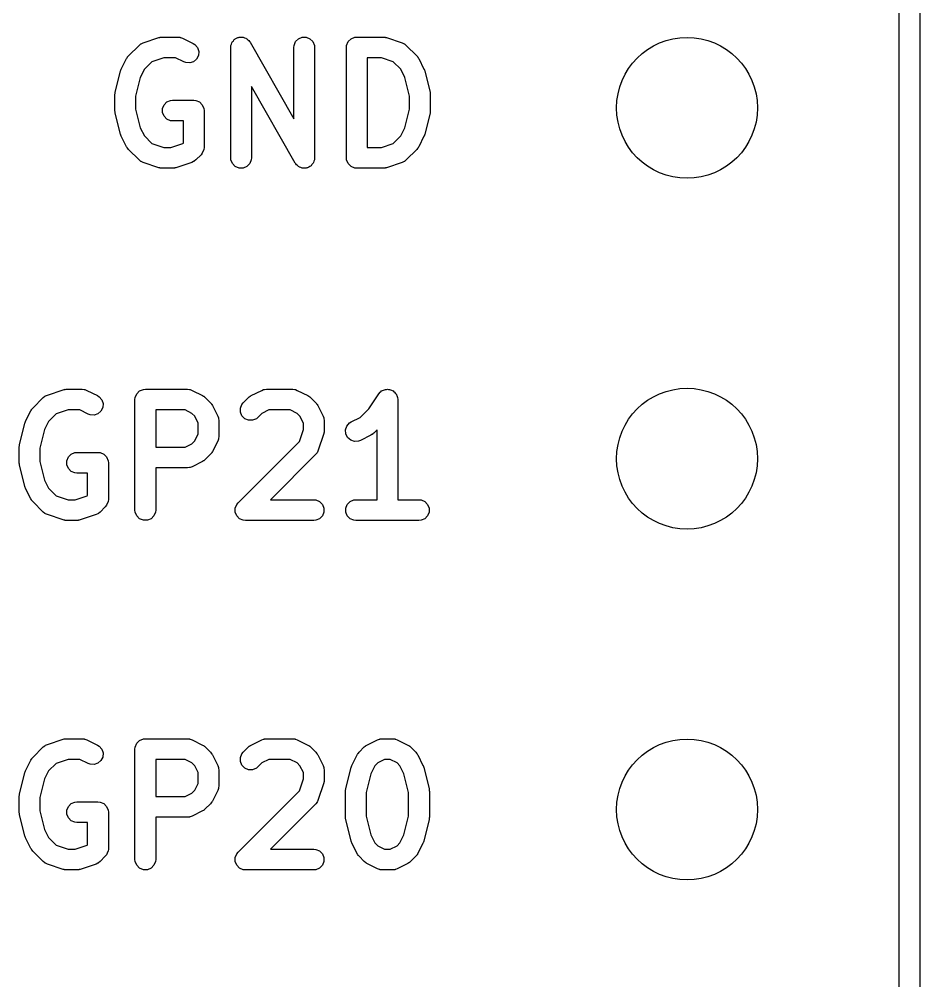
# Model space of a CAD drawing. Extents: x 100 to 226, y -132 to -42.
# Drawn here: x 213.45 to 219.97, y -88.49 to -81.53 of the extents above; entities that cross this region are included whole.
import ezdxf

# ---------------------------------------------------------------- set-up
doc = ezdxf.new("R2010")
doc.units = 0
doc.layers.add('BLACK', color=7, linetype='CONTINUOUS')

msp = doc.modelspace()

# ---------------------------------------------------------------- linework, layer by layer
at = {"layer": 'BLACK', "linetype": 'CONTINUOUS'}
for p, q in [((219.96625, -50.32375), (219.96625, -101.32375)), ((219.81625, -101.24875), (219.81625, -50.39875)), ((214.457533, -81.664894), (214.464786, -81.663244)), ((214.464786, -81.663244), (214.466618, -81.662486)), ((214.466618, -81.662486), (214.469272, -81.662224)), ((214.469272, -81.662224), (214.47187, -81.661634)), ((214.47187, -81.661634), (214.473844, -81.661774)), ((214.473844, -81.661774), (214.48125, -81.661045)), ((214.48125, -81.661045), (214.595536, -81.661045)), ((214.595536, -81.661045), (214.610168, -81.662486)), ((214.610168, -81.662486), (214.612657, -81.663517)), ((215.033631, -81.664315), (215.038047, -81.662486)), ((215.038047, -81.662486), (215.048021, -81.662486)), ((215.048021, -81.662486), (215.057918, -81.661228)), ((215.057918, -81.661228), (215.06253, -81.662486)), ((215.06253, -81.662486), (215.067311, -81.662486)), ((215.067311, -81.662486), (215.076526, -81.666303)), ((215.468154, -81.673685), (215.49519, -81.662486)), ((215.49519, -81.662486), (215.524454, -81.662486)), ((215.524454, -81.662486), (215.55149, -81.673685)), ((215.849106, -81.673685), (215.876142, -81.662486)), ((215.876142, -81.662486), (215.890774, -81.661045)), ((215.890774, -81.661045), (216.08125, -81.661045)), ((216.08125, -81.661045), (216.088655, -81.661774)), ((216.088655, -81.661774), (216.09063, -81.661634)), ((216.09063, -81.661634), (216.093227, -81.662224)), ((216.093227, -81.662224), (216.095882, -81.662486)), ((216.095882, -81.662486), (216.097713, -81.663244)), ((216.097713, -81.663244), (216.104967, -81.664894)), ((214.237741, -81.797297), (214.313931, -81.721107)), ((214.313931, -81.721107), (214.325296, -81.711779)), ((214.325296, -81.711779), (214.327788, -81.710746)), ((214.327788, -81.710746), (214.329822, -81.708983)), ((214.329822, -81.708983), (214.343247, -81.702989)), ((214.343247, -81.702989), (214.457533, -81.664894)), ((214.612657, -81.663517), (214.615345, -81.663708)), ((214.615345, -81.663708), (214.629077, -81.668963)), ((214.629077, -81.668963), (214.705267, -81.707058)), ((214.705267, -81.707058), (214.71771, -81.71489)), ((214.71771, -81.71489), (214.736883, -81.736998)), ((214.977679, -81.736045), (214.978049, -81.732281)), ((214.977862, -81.730806), (214.978383, -81.728895)), ((214.978049, -81.732281), (214.977862, -81.730806)), ((214.978383, -81.728895), (214.97912, -81.721413)), ((214.97912, -81.721413), (214.982937, -81.712197)), ((214.982937, -81.712197), (214.985562, -81.702574)), ((214.985562, -81.702574), (214.988489, -81.698793)), ((214.988489, -81.698793), (214.990319, -81.694377)), ((214.990319, -81.694377), (214.997369, -81.687326)), ((214.997369, -81.687326), (215.003479, -81.679437)), ((215.003479, -81.679437), (215.007632, -81.677063)), ((215.007632, -81.677063), (215.011011, -81.673685)), ((215.011011, -81.673685), (215.020223, -81.669868)), ((215.020223, -81.669868), (215.028888, -81.664918)), ((215.028888, -81.664918), (215.033631, -81.664315)), ((215.076526, -81.666303), (215.08615, -81.668928)), ((215.08615, -81.668928), (215.08993, -81.671855)), ((215.08993, -81.671855), (215.094347, -81.673685)), ((215.094347, -81.673685), (215.101397, -81.680735)), ((215.101397, -81.680735), (215.109287, -81.686845)), ((215.109287, -81.686845), (215.113639, -81.692977)), ((215.113639, -81.692977), (215.115039, -81.694377)), ((215.115039, -81.694377), (215.115608, -81.695751)), ((215.115608, -81.695751), (215.117797, -81.698835)), ((215.117797, -81.698835), (215.434822, -82.253628)), ((215.434822, -81.736045), (215.436263, -81.721413)), ((215.436263, -81.721413), (215.447462, -81.694377)), ((215.447462, -81.694377), (215.468154, -81.673685)), ((215.55149, -81.673685), (215.572182, -81.694377)), ((215.572182, -81.694377), (215.583381, -81.721413)), ((215.583381, -81.721413), (215.584822, -81.736045)), ((215.815774, -81.736045), (215.817215, -81.721413)), ((215.817215, -81.721413), (215.828414, -81.694377)), ((215.828414, -81.694377), (215.849106, -81.673685)), ((216.104967, -81.664894), (216.219253, -81.702989)), ((216.219253, -81.702989), (216.232678, -81.708983)), ((216.232678, -81.708983), (216.234713, -81.710748)), ((216.234713, -81.710748), (216.237204, -81.71178)), ((216.237204, -81.71178), (216.248569, -81.721107)), ((216.248569, -81.721107), (216.324759, -81.797297)), ((214.233022, -81.803046), (214.237741, -81.797297)), ((214.744063, -81.793949), (214.730976, -81.820124)), ((214.736883, -81.736998), (214.746137, -81.764759)), ((214.746137, -81.764759), (214.744063, -81.793949)), ((214.977679, -82.536045), (214.977679, -81.736045)), ((215.434822, -82.253628), (215.434822, -81.736045)), ((215.584822, -81.736045), (215.584822, -82.536045)), ((215.815774, -82.536045), (215.815774, -81.736045)), ((216.324759, -81.797297), (216.329479, -81.803047)), ((214.185597, -81.89298), (214.223692, -81.816789)), ((214.223692, -81.816789), (214.227656, -81.810489)), ((214.227656, -81.810489), (214.228414, -81.808662)), ((214.228414, -81.808662), (214.230102, -81.806605)), ((214.230102, -81.806605), (214.231524, -81.804346)), ((214.231524, -81.804346), (214.233022, -81.803046)), ((214.407477, -81.839692), (214.352413, -81.894756)), ((214.49342, -81.811045), (214.407477, -81.839692)), ((214.577831, -81.811045), (214.49342, -81.811045)), ((214.638185, -81.841222), (214.577831, -81.811045)), ((214.651917, -81.846477), (214.638185, -81.841222)), ((214.681107, -81.848551), (214.651917, -81.846477)), ((214.708868, -81.839297), (214.681107, -81.848551)), ((214.730976, -81.820124), (214.708868, -81.839297)), ((216.06908, -81.811045), (215.965774, -81.811045)), ((215.965774, -81.811045), (215.965774, -82.461045)), ((216.155022, -81.839692), (216.06908, -81.811045)), ((216.210086, -81.894756), (216.155022, -81.839692)), ((216.329479, -81.803047), (216.330976, -81.804346)), ((216.330976, -81.804346), (216.332395, -81.8066)), ((216.332395, -81.8066), (216.334087, -81.808662)), ((216.334087, -81.808662), (216.334845, -81.810494)), ((216.334845, -81.810494), (216.338808, -81.816789)), ((216.338808, -81.816789), (216.376903, -81.89298)), ((214.141822, -82.060711), (214.179918, -81.90833)), ((214.179918, -81.90833), (214.180303, -81.90725)), ((214.180303, -81.90725), (214.180342, -81.906712)), ((214.180342, -81.906712), (214.182666, -81.900636)), ((214.182666, -81.900636), (214.184865, -81.894485)), ((214.184865, -81.894485), (214.185187, -81.894049)), ((214.185187, -81.894049), (214.185597, -81.89298)), ((214.352413, -81.894756), (214.323443, -81.952696)), ((216.239056, -81.952695), (216.210086, -81.894756)), ((216.376903, -81.89298), (216.377312, -81.894049)), ((216.377312, -81.894049), (216.377635, -81.894485)), ((216.377635, -81.894485), (216.379833, -81.900636)), ((216.379833, -81.900636), (216.382158, -81.906712)), ((216.382158, -81.906712), (216.382196, -81.90725)), ((216.382196, -81.90725), (216.382582, -81.90833)), ((216.382582, -81.90833), (216.420678, -82.060712)), ((214.323443, -81.952696), (214.289583, -82.088137)), ((216.272917, -82.088137), (216.239056, -81.952695)), ((214.139583, -82.078902), (214.139834, -82.076348)), ((214.139583, -82.193188), (214.139583, -82.078902)), ((214.139672, -82.075256), (214.140481, -82.069781)), ((214.139834, -82.076348), (214.139672, -82.075256)), ((214.140481, -82.069781), (214.141024, -82.06427)), ((214.141024, -82.06427), (214.141446, -82.063249)), ((214.141446, -82.063249), (214.141822, -82.060711)), ((215.444704, -82.573255), (215.127679, -82.018461)), ((215.127679, -82.018461), (215.127679, -82.536045)), ((216.420678, -82.060712), (216.421053, -82.063248)), ((216.421053, -82.063248), (216.421476, -82.06427)), ((216.421476, -82.06427), (216.422018, -82.069782)), ((216.422018, -82.069782), (216.422828, -82.075256)), ((216.422828, -82.075256), (216.422665, -82.076348)), ((216.422665, -82.076348), (216.422917, -82.078902)), ((216.422917, -82.078902), (216.422917, -82.193188)), ((214.289583, -82.088137), (214.289583, -82.183952)), ((214.495081, -82.15152), (214.515773, -82.130828)), ((214.515773, -82.130828), (214.542809, -82.119629)), ((214.542809, -82.119629), (214.557441, -82.118188)), ((214.557441, -82.118188), (214.709822, -82.118188)), ((214.709822, -82.118188), (214.724454, -82.119629)), ((214.724454, -82.119629), (214.75149, -82.130828)), ((214.75149, -82.130828), (214.772182, -82.15152)), ((216.272917, -82.183952), (216.272917, -82.088137)), ((214.139834, -82.195741), (214.139583, -82.193188)), ((214.139672, -82.196834), (214.139834, -82.195741)), ((214.140481, -82.202308), (214.139672, -82.196834)), ((214.141024, -82.20782), (214.140481, -82.202308)), ((214.141446, -82.20884), (214.141024, -82.20782)), ((214.141822, -82.211379), (214.141446, -82.20884)), ((214.179918, -82.36376), (214.141822, -82.211379)), ((214.289583, -82.183952), (214.323443, -82.319392)), ((214.483882, -82.178556), (214.495081, -82.15152)), ((214.483882, -82.20782), (214.483882, -82.178556)), ((214.495081, -82.234856), (214.483882, -82.20782)), ((214.772182, -82.15152), (214.783381, -82.178556)), ((214.783381, -82.178556), (214.784822, -82.193188)), ((214.784822, -82.193188), (214.784822, -82.459854)), ((216.239056, -82.319393), (216.272917, -82.183952)), ((216.420678, -82.211378), (216.382582, -82.36376)), ((216.421053, -82.208841), (216.420678, -82.211378)), ((216.421476, -82.20782), (216.421053, -82.208841)), ((216.422018, -82.202307), (216.421476, -82.20782)), ((216.422828, -82.196834), (216.422018, -82.202307)), ((216.422917, -82.193188), (216.422665, -82.195741)), ((216.422665, -82.195741), (216.422828, -82.196834)), ((214.515773, -82.255548), (214.495081, -82.234856)), ((214.542809, -82.266747), (214.515773, -82.255548)), ((214.557441, -82.268188), (214.542809, -82.266747)), ((214.634822, -82.268188), (214.557441, -82.268188)), ((214.634822, -82.428788), (214.634822, -82.268188)), ((214.323443, -82.319392), (214.352413, -82.377332)), ((216.210086, -82.377332), (216.239056, -82.319393)), ((214.180303, -82.364839), (214.179918, -82.36376)), ((214.180342, -82.365378), (214.180303, -82.364839)), ((214.182666, -82.371453), (214.180342, -82.365378)), ((214.184865, -82.377605), (214.182666, -82.371453)), ((214.185187, -82.37804), (214.184865, -82.377605)), ((214.185597, -82.37911), (214.185187, -82.37804)), ((214.223692, -82.4553), (214.185597, -82.37911)), ((214.352413, -82.377332), (214.407478, -82.432398)), ((214.631212, -82.432398), (214.634822, -82.428788)), ((216.155021, -82.432398), (216.210086, -82.377332)), ((216.376903, -82.37911), (216.338808, -82.4553)), ((216.377312, -82.37804), (216.376903, -82.37911)), ((216.377635, -82.377605), (216.377312, -82.37804)), ((216.379833, -82.371453), (216.377635, -82.377605)), ((216.382158, -82.365378), (216.379833, -82.371453)), ((216.382196, -82.364839), (216.382158, -82.365378)), ((216.382582, -82.36376), (216.382196, -82.364839)), ((214.227655, -82.461596), (214.223692, -82.4553)), ((214.228413, -82.463426), (214.227655, -82.461596)), ((214.230102, -82.465484), (214.228413, -82.463426)), ((214.231524, -82.467743), (214.230102, -82.465484)), ((214.233022, -82.469042), (214.231524, -82.467743)), ((214.237741, -82.474792), (214.233022, -82.469042)), ((214.313931, -82.550983), (214.237741, -82.474792)), ((214.407478, -82.432398), (214.49342, -82.461045)), ((214.49342, -82.461045), (214.545271, -82.461045)), ((214.545271, -82.461045), (214.631212, -82.432398)), ((214.783254, -82.474792), (214.772183, -82.501522)), ((214.783381, -82.474486), (214.783254, -82.474792)), ((214.784822, -82.459854), (214.783381, -82.474486)), ((215.965774, -82.461045), (216.06908, -82.461045)), ((216.06908, -82.461045), (216.155021, -82.432398)), ((216.32476, -82.474791), (216.248569, -82.550983)), ((216.329477, -82.469042), (216.32476, -82.474791)), ((216.330976, -82.467743), (216.329477, -82.469042)), ((216.332397, -82.465484), (216.330976, -82.467743)), ((216.334087, -82.463426), (216.332397, -82.465484)), ((216.334844, -82.461596), (216.334087, -82.463426)), ((216.338808, -82.4553), (216.334844, -82.461596)), ((214.325296, -82.56031), (214.313931, -82.550983)), ((214.327786, -82.561341), (214.325296, -82.56031)), ((214.329822, -82.563107), (214.327786, -82.561341)), ((214.343247, -82.569101), (214.329822, -82.563107)), ((214.708869, -82.563107), (214.695443, -82.569101)), ((214.710905, -82.56134), (214.708869, -82.563107)), ((214.713394, -82.56031), (214.710905, -82.56134)), ((214.724759, -82.550983), (214.713394, -82.56031)), ((214.762855, -82.512887), (214.724759, -82.550983)), ((214.772183, -82.501522), (214.762855, -82.512887)), ((214.97912, -82.550677), (214.977679, -82.536045)), ((214.990319, -82.577713), (214.97912, -82.550677)), ((215.126238, -82.550677), (215.115039, -82.577713)), ((215.127679, -82.536045), (215.126238, -82.550677)), ((215.579563, -82.559892), (215.576939, -82.569516)), ((215.583381, -82.550677), (215.579563, -82.559892)), ((215.584117, -82.543194), (215.583381, -82.550677)), ((215.584639, -82.541284), (215.584117, -82.543194)), ((215.584822, -82.536045), (215.584451, -82.539808)), ((215.584451, -82.539808), (215.584639, -82.541284)), ((215.817215, -82.550677), (215.815774, -82.536045)), ((215.828414, -82.577713), (215.817215, -82.550677)), ((216.232678, -82.563107), (216.219253, -82.569101)), ((216.234713, -82.561341), (216.232678, -82.563107)), ((216.237204, -82.56031), (216.234713, -82.561341)), ((216.248569, -82.550983), (216.237204, -82.56031)), ((214.457533, -82.607196), (214.343247, -82.569101)), ((214.464786, -82.608845), (214.457533, -82.607196)), ((214.466618, -82.609604), (214.464786, -82.608845)), ((214.469272, -82.609865), (214.466618, -82.609604)), ((214.47187, -82.610456), (214.469272, -82.609865)), ((214.473844, -82.610315), (214.47187, -82.610456)), ((214.48125, -82.611045), (214.473844, -82.610315)), ((214.557441, -82.611045), (214.48125, -82.611045)), ((214.564846, -82.610315), (214.557441, -82.611045)), ((214.566821, -82.610456), (214.564846, -82.610315)), ((214.569418, -82.609865), (214.566821, -82.610456)), ((214.572073, -82.609604), (214.569418, -82.609865)), ((214.573904, -82.608845), (214.572073, -82.609604)), ((214.581158, -82.607196), (214.573904, -82.608845)), ((214.695443, -82.569101), (214.581158, -82.607196)), ((215.011011, -82.598405), (214.990319, -82.577713)), ((215.038047, -82.609604), (215.011011, -82.598405)), ((215.067311, -82.609604), (215.038047, -82.609604)), ((215.094347, -82.598405), (215.067311, -82.609604)), ((215.115039, -82.577713), (215.094347, -82.598405)), ((215.446892, -82.576338), (215.444704, -82.573255)), ((215.447462, -82.577713), (215.446892, -82.576338)), ((215.448861, -82.579112), (215.447462, -82.577713)), ((215.453214, -82.585245), (215.448861, -82.579112)), ((215.461102, -82.591353), (215.453214, -82.585245)), ((215.468154, -82.598405), (215.461102, -82.591353)), ((215.472572, -82.600235), (215.468154, -82.598405)), ((215.476352, -82.603162), (215.472572, -82.600235)), ((215.485973, -82.605786), (215.476352, -82.603162)), ((215.49519, -82.609604), (215.485973, -82.605786)), ((215.499971, -82.609604), (215.49519, -82.609604)), ((215.504583, -82.610862), (215.499971, -82.609604)), ((215.51448, -82.609604), (215.504583, -82.610862)), ((215.524454, -82.609604), (215.51448, -82.609604)), ((215.528869, -82.607774), (215.524454, -82.609604)), ((215.533613, -82.607172), (215.528869, -82.607774)), ((215.542277, -82.602221), (215.533613, -82.607172)), ((215.55149, -82.598405), (215.542277, -82.602221)), ((215.554868, -82.595026), (215.55149, -82.598405)), ((215.559022, -82.592653), (215.554868, -82.595026)), ((215.565131, -82.584763), (215.559022, -82.592653)), ((215.572182, -82.577713), (215.565131, -82.584763)), ((215.574011, -82.573296), (215.572182, -82.577713)), ((215.576939, -82.569516), (215.574011, -82.573296)), ((215.849106, -82.598405), (215.828414, -82.577713)), ((215.876142, -82.609604), (215.849106, -82.598405)), ((215.890774, -82.611045), (215.876142, -82.609604)), ((216.08125, -82.611045), (215.890774, -82.611045)), ((216.088655, -82.610315), (216.08125, -82.611045)), ((216.09063, -82.610456), (216.088655, -82.610315)), ((216.093227, -82.609865), (216.09063, -82.610456)), ((216.095882, -82.609604), (216.093227, -82.609865)), ((216.097713, -82.608845), (216.095882, -82.609604)), ((216.104967, -82.607196), (216.097713, -82.608845)), ((216.219253, -82.569101), (216.104967, -82.607196)), ((213.650389, -84.252989), (213.764675, -84.214894)), ((213.764675, -84.214894), (213.771928, -84.213244)), ((213.771928, -84.213244), (213.77376, -84.212486)), ((213.77376, -84.212486), (213.776414, -84.212224)), ((213.776414, -84.212224), (213.779012, -84.211634)), ((213.779012, -84.211634), (213.780986, -84.211774)), ((213.780986, -84.211774), (213.788392, -84.211045)), ((213.788392, -84.211045), (213.902678, -84.211045)), ((213.902678, -84.211045), (213.91731, -84.212486)), ((213.91731, -84.212486), (213.919799, -84.213517)), ((213.919799, -84.213517), (213.922487, -84.213708)), ((213.922487, -84.213708), (213.936219, -84.218963)), ((213.936219, -84.218963), (214.012409, -84.257058)), ((214.297461, -84.244377), (214.318153, -84.223685)), ((214.318153, -84.223685), (214.345189, -84.212486)), ((214.345189, -84.212486), (214.359821, -84.211045)), ((214.359821, -84.211045), (214.664583, -84.211045)), ((214.664583, -84.211045), (214.679215, -84.212486)), ((214.679215, -84.212486), (214.681704, -84.213517)), ((214.681704, -84.213517), (214.684392, -84.213708)), ((214.684392, -84.213708), (214.698124, -84.218963)), ((214.698124, -84.218963), (214.774314, -84.257058)), ((215.12628, -84.257058), (215.20247, -84.218963)), ((215.20247, -84.218963), (215.216202, -84.213708)), ((215.216202, -84.213708), (215.218889, -84.213517)), ((215.218889, -84.213517), (215.221379, -84.212486)), ((215.221379, -84.212486), (215.236011, -84.211045)), ((215.236011, -84.211045), (215.426487, -84.211045)), ((215.426487, -84.211045), (215.441119, -84.212486)), ((215.441119, -84.212486), (215.443608, -84.213517)), ((215.443608, -84.213517), (215.446296, -84.213708)), ((215.446296, -84.213708), (215.460028, -84.218963)), ((215.460028, -84.218963), (215.536219, -84.257058)), ((216.049893, -84.244325), (216.059114, -84.233067)), ((216.059114, -84.233067), (216.065283, -84.228935)), ((216.065283, -84.228935), (216.070534, -84.223685)), ((216.070534, -84.223685), (216.077323, -84.220872)), ((216.077323, -84.220872), (216.083429, -84.216784)), ((216.083429, -84.216784), (216.090709, -84.215327)), ((216.090709, -84.215327), (216.09757, -84.212486)), ((216.09757, -84.212486), (216.104919, -84.212486)), ((216.104919, -84.212486), (216.112124, -84.211045)), ((216.112124, -84.211045), (216.119408, -84.212486)), ((216.119408, -84.212486), (216.126834, -84.212486)), ((216.126834, -84.212486), (216.133622, -84.215297)), ((216.133622, -84.215297), (216.140831, -84.216724)), ((216.140831, -84.216724), (216.147009, -84.220843)), ((216.147009, -84.220843), (216.15387, -84.223685)), ((216.15387, -84.223685), (216.159065, -84.22888)), ((216.159065, -84.22888), (216.16518, -84.232957)), ((216.16518, -84.232957), (216.169311, -84.239126)), ((216.169311, -84.239126), (216.174562, -84.244377)), ((213.544883, -84.347297), (213.621073, -84.271107)), ((213.621073, -84.271107), (213.632438, -84.261779)), ((213.632438, -84.261779), (213.63493, -84.260746)), ((213.63493, -84.260746), (213.636964, -84.258983)), ((213.636964, -84.258983), (213.650389, -84.252989)), ((214.012409, -84.257058), (214.024852, -84.26489)), ((214.024852, -84.26489), (214.044025, -84.286998)), ((214.044025, -84.286998), (214.053279, -84.314759)), ((214.284821, -84.286045), (214.286262, -84.271413)), ((214.284821, -85.086045), (214.284821, -84.286045)), ((214.286262, -84.271413), (214.297461, -84.244377)), ((214.774314, -84.257058), (214.780613, -84.261022)), ((214.780613, -84.261022), (214.782441, -84.26178)), ((214.782441, -84.26178), (214.784497, -84.263468)), ((214.784497, -84.263468), (214.786757, -84.26489)), ((214.786757, -84.26489), (214.788056, -84.266388)), ((214.788056, -84.266388), (214.793806, -84.271107)), ((214.793806, -84.271107), (214.831901, -84.309202)), ((215.068693, -84.309201), (215.106789, -84.271106)), ((215.106789, -84.271106), (215.112537, -84.266388)), ((215.112537, -84.266388), (215.113837, -84.26489)), ((215.113837, -84.26489), (215.116095, -84.263468)), ((215.116095, -84.263468), (215.118154, -84.261779)), ((215.118154, -84.261779), (215.119983, -84.261021)), ((215.119983, -84.261021), (215.12628, -84.257058)), ((215.536219, -84.257058), (215.542518, -84.261022)), ((215.542518, -84.261022), (215.544346, -84.26178)), ((215.544346, -84.26178), (215.546402, -84.263468)), ((215.546402, -84.263468), (215.548662, -84.26489)), ((215.548662, -84.26489), (215.549961, -84.266388)), ((215.549961, -84.266388), (215.555711, -84.271107)), ((215.555711, -84.271107), (215.593806, -84.309202)), ((215.977725, -84.35255), (216.049798, -84.244442)), ((216.049798, -84.244442), (216.049832, -84.244399)), ((216.049832, -84.244399), (216.049842, -84.244377)), ((216.049842, -84.244377), (216.049893, -84.244325)), ((216.174562, -84.244377), (216.177374, -84.251166)), ((216.177374, -84.251166), (216.181463, -84.257272)), ((216.181463, -84.257272), (216.182919, -84.264552)), ((216.182919, -84.264552), (216.185761, -84.271413)), ((216.185761, -84.271413), (216.187186, -84.285891)), ((216.187186, -84.285891), (216.187202, -84.285967)), ((216.187202, -84.285967), (216.187196, -84.285992)), ((216.187196, -84.285992), (216.187202, -84.286045)), ((216.187202, -84.286045), (216.187202, -85.011045)), ((213.492739, -84.44298), (213.530834, -84.366789)), ((213.530834, -84.366789), (213.534798, -84.360489)), ((213.534798, -84.360489), (213.535556, -84.358662)), ((213.535556, -84.358662), (213.537244, -84.356605)), ((213.537244, -84.356605), (213.538666, -84.354346)), ((213.538666, -84.354346), (213.540164, -84.353046)), ((213.540164, -84.353046), (213.544883, -84.347297)), ((213.800562, -84.361045), (213.714619, -84.389692)), ((213.884973, -84.361045), (213.800562, -84.361045)), ((213.945327, -84.391222), (213.884973, -84.361045)), ((214.038118, -84.370124), (214.01601, -84.389297)), ((214.051205, -84.343949), (214.038118, -84.370124)), ((214.053279, -84.314759), (214.051205, -84.343949)), ((214.646878, -84.361045), (214.434821, -84.361045)), ((214.434821, -84.361045), (214.434821, -84.630092)), ((214.696346, -84.385779), (214.646878, -84.361045)), ((214.831901, -84.309202), (214.836621, -84.314954)), ((214.836621, -84.314954), (214.838117, -84.316251)), ((214.838117, -84.316251), (214.839536, -84.318505)), ((214.839536, -84.318505), (214.841228, -84.320567)), ((214.841228, -84.320567), (214.841986, -84.322397)), ((214.841986, -84.322397), (214.84595, -84.328694)), ((214.84595, -84.328694), (214.884046, -84.404884)), ((215.048166, -84.347603), (215.059365, -84.320567)), ((215.048166, -84.376865), (215.048166, -84.347603)), ((215.059364, -84.403902), (215.048166, -84.376865)), ((215.059365, -84.320567), (215.068693, -84.309201)), ((215.253716, -84.361045), (215.204247, -84.385779)), ((215.408782, -84.361045), (215.253716, -84.361045)), ((215.458251, -84.385779), (215.408782, -84.361045)), ((215.593806, -84.309202), (215.598524, -84.314951)), ((215.598524, -84.314951), (215.600023, -84.316251)), ((215.600023, -84.316251), (215.601444, -84.31851)), ((215.601444, -84.31851), (215.603133, -84.320567)), ((215.603133, -84.320567), (215.60389, -84.322394)), ((215.60389, -84.322394), (215.607855, -84.328694)), ((215.607855, -84.328694), (215.64595, -84.404885)), ((215.915393, -84.414881), (215.977725, -84.35255)), ((213.489808, -84.450636), (213.492007, -84.444485)), ((213.492007, -84.444485), (213.492329, -84.444049)), ((213.492329, -84.444049), (213.492739, -84.44298)), ((213.659555, -84.444756), (213.630585, -84.502696)), ((213.714619, -84.389692), (213.659555, -84.444756)), ((213.959059, -84.396477), (213.945327, -84.391222)), ((213.988249, -84.398551), (213.959059, -84.396477)), ((214.01601, -84.389297), (213.988249, -84.398551)), ((214.717229, -84.406662), (214.696346, -84.385779)), ((214.741964, -84.456131), (214.717229, -84.406662)), ((214.884046, -84.404884), (214.889301, -84.418616)), ((214.889301, -84.418616), (214.889492, -84.421305)), ((214.889492, -84.421305), (214.890523, -84.423794)), ((214.890523, -84.423794), (214.891964, -84.438426)), ((214.891964, -84.438426), (214.891964, -84.552711)), ((215.080057, -84.424595), (215.059364, -84.403902)), ((215.107093, -84.435794), (215.080057, -84.424595)), ((215.136355, -84.435794), (215.107093, -84.435794)), ((215.163392, -84.424596), (215.136355, -84.435794)), ((215.174757, -84.415269), (215.163392, -84.424596)), ((215.204247, -84.385779), (215.174757, -84.415269)), ((215.479133, -84.406661), (215.458251, -84.385779)), ((215.503868, -84.45613), (215.479133, -84.406661)), ((215.64595, -84.404885), (215.651205, -84.418617)), ((215.651205, -84.418617), (215.651395, -84.421304)), ((215.651395, -84.421304), (215.652427, -84.423794)), ((215.652427, -84.423794), (215.653868, -84.438426)), ((215.653868, -84.438426), (215.653868, -84.514616)), ((215.837646, -84.455366), (215.850089, -84.447534)), ((215.850089, -84.447534), (215.915393, -84.414881)), ((213.448964, -84.610711), (213.48706, -84.45833)), ((213.48706, -84.45833), (213.487445, -84.45725)), ((213.487445, -84.45725), (213.487484, -84.456712)), ((213.487484, -84.456712), (213.489808, -84.450636)), ((213.630585, -84.502696), (213.596725, -84.638137)), ((214.741964, -84.535005), (214.741964, -84.456131)), ((215.47522, -84.588388), (215.503868, -84.502446)), ((215.503868, -84.502446), (215.503868, -84.45613)), ((215.653868, -84.514616), (215.653138, -84.522021)), ((215.809219, -84.505235), (215.818473, -84.477474)), ((215.811293, -84.534425), (215.809219, -84.505235)), ((215.818473, -84.477474), (215.837646, -84.455366)), ((216.037202, -84.505205), (216.012854, -84.529554)), ((216.037202, -85.011045), (216.037202, -84.505205)), ((214.696346, -84.605358), (214.717229, -84.584474)), ((214.717229, -84.584474), (214.741964, -84.535005)), ((214.884046, -84.586253), (214.84595, -84.662443)), ((214.889301, -84.572521), (214.884046, -84.586253)), ((214.889492, -84.569831), (214.889301, -84.572521)), ((214.890523, -84.567343), (214.889492, -84.569831)), ((214.891964, -84.552711), (214.890523, -84.567343)), ((215.650019, -84.538333), (215.611924, -84.652619)), ((215.651668, -84.531079), (215.650019, -84.538333)), ((215.652427, -84.529248), (215.651668, -84.531079)), ((215.652688, -84.526593), (215.652427, -84.529248)), ((215.653279, -84.523996), (215.652688, -84.526593)), ((215.653138, -84.522021), (215.653279, -84.523996)), ((215.82438, -84.5606), (215.811293, -84.534425)), ((215.846488, -84.579773), (215.82438, -84.5606)), ((215.874249, -84.589027), (215.846488, -84.579773)), ((215.903439, -84.586953), (215.874249, -84.589027)), ((215.917171, -84.581698), (215.903439, -84.586953)), ((215.993362, -84.543603), (215.917171, -84.581698)), ((215.999661, -84.539638), (215.993362, -84.543603)), ((216.001489, -84.538881), (215.999661, -84.539638)), ((216.003545, -84.537192), (216.001489, -84.538881)), ((216.005805, -84.535771), (216.003545, -84.537192)), ((216.007104, -84.534272), (216.005805, -84.535771)), ((216.012854, -84.529554), (216.007104, -84.534272)), ((213.446725, -84.628902), (213.446976, -84.626348)), ((213.446725, -84.743188), (213.446725, -84.628902)), ((213.446814, -84.625256), (213.447623, -84.619781)), ((213.446976, -84.626348), (213.446814, -84.625256)), ((213.447623, -84.619781), (213.448166, -84.61427)), ((213.448166, -84.61427), (213.448588, -84.613249)), ((213.448588, -84.613249), (213.448964, -84.610711)), ((213.596725, -84.638137), (213.596725, -84.733952)), ((214.434821, -84.630092), (214.646878, -84.630092)), ((214.646878, -84.630092), (214.696346, -84.605358)), ((215.030597, -85.033012), (215.47522, -84.588388)), ((215.611924, -84.652619), (215.60593, -84.666044)), ((213.791024, -84.728556), (213.802223, -84.70152)), ((213.802223, -84.70152), (213.822915, -84.680828)), ((213.822915, -84.680828), (213.849951, -84.669629)), ((213.849951, -84.669629), (213.864583, -84.668188)), ((213.864583, -84.668188), (214.016964, -84.668188)), ((214.016964, -84.668188), (214.031596, -84.669629)), ((214.031596, -84.669629), (214.058632, -84.680828)), ((214.058632, -84.680828), (214.079324, -84.70152)), ((214.079324, -84.70152), (214.090523, -84.728556)), ((214.786757, -84.726247), (214.784497, -84.727668)), ((214.788056, -84.724748), (214.786757, -84.726247)), ((214.793806, -84.72003), (214.788056, -84.724748)), ((214.831901, -84.681935), (214.793806, -84.72003)), ((214.836621, -84.676182), (214.831901, -84.681935)), ((214.838117, -84.674886), (214.836621, -84.676182)), ((214.839536, -84.672631), (214.838117, -84.674886)), ((214.841228, -84.67057), (214.839536, -84.672631)), ((214.841986, -84.668739), (214.841228, -84.67057)), ((214.84595, -84.662443), (214.841986, -84.668739)), ((215.593806, -84.681935), (215.264696, -85.011045)), ((215.603134, -84.67057), (215.593806, -84.681935)), ((215.604166, -84.668077), (215.603134, -84.67057)), ((215.60593, -84.666044), (215.604166, -84.668077)), ((213.446976, -84.745741), (213.446725, -84.743188)), ((213.446814, -84.746834), (213.446976, -84.745741)), ((213.447623, -84.752308), (213.446814, -84.746834)), ((213.448166, -84.75782), (213.447623, -84.752308)), ((213.448588, -84.75884), (213.448166, -84.75782)), ((213.448964, -84.761379), (213.448588, -84.75884)), ((213.48706, -84.91376), (213.448964, -84.761379)), ((213.596725, -84.733952), (213.630585, -84.869392)), ((213.791024, -84.75782), (213.791024, -84.728556)), ((213.802223, -84.784856), (213.791024, -84.75782)), ((213.822915, -84.805548), (213.802223, -84.784856)), ((214.090523, -84.728556), (214.091964, -84.743188)), ((214.091964, -84.743188), (214.091964, -85.009854)), ((214.664583, -84.780092), (214.434821, -84.780092)), ((214.434821, -84.780092), (214.434821, -85.086045)), ((214.679215, -84.778651), (214.664583, -84.780092)), ((214.681704, -84.777619), (214.679215, -84.778651)), ((214.684392, -84.777429), (214.681704, -84.777619)), ((214.698124, -84.772174), (214.684392, -84.777429)), ((214.774314, -84.734079), (214.698124, -84.772174)), ((214.780613, -84.730114), (214.774314, -84.734079)), ((214.782441, -84.729357), (214.780613, -84.730114)), ((214.784497, -84.727668), (214.782441, -84.729357)), ((213.849951, -84.816747), (213.822915, -84.805548)), ((213.864583, -84.818188), (213.849951, -84.816747)), ((213.941964, -84.818188), (213.864583, -84.818188)), ((213.941964, -84.978788), (213.941964, -84.818188)), ((213.487445, -84.914839), (213.48706, -84.91376)), ((213.487484, -84.915378), (213.487445, -84.914839)), ((213.489808, -84.921453), (213.487484, -84.915378)), ((213.492007, -84.927605), (213.489808, -84.921453)), ((213.492329, -84.92804), (213.492007, -84.927605)), ((213.492739, -84.92911), (213.492329, -84.92804)), ((213.530834, -85.0053), (213.492739, -84.92911)), ((213.630585, -84.869392), (213.659555, -84.927332)), ((213.659555, -84.927332), (213.71462, -84.982398)), ((213.71462, -84.982398), (213.800562, -85.011045)), ((213.852413, -85.011045), (213.938354, -84.982398)), ((213.938354, -84.982398), (213.941964, -84.978788)), ((213.534797, -85.011596), (213.530834, -85.0053)), ((213.535555, -85.013426), (213.534797, -85.011596)), ((213.537244, -85.015484), (213.535555, -85.013426)), ((213.538666, -85.017743), (213.537244, -85.015484)), ((213.540164, -85.019042), (213.538666, -85.017743)), ((213.544883, -85.024792), (213.540164, -85.019042)), ((213.621073, -85.100983), (213.544883, -85.024792)), ((213.800562, -85.011045), (213.852413, -85.011045)), ((214.069997, -85.062887), (214.031901, -85.100983)), ((214.079325, -85.051522), (214.069997, -85.062887)), ((214.090523, -85.024485), (214.079325, -85.051522)), ((214.091964, -85.009854), (214.090523, -85.024485)), ((215.010071, -85.071413), (215.02127, -85.044377)), ((215.010071, -85.100677), (215.010071, -85.071413)), ((215.02127, -85.044377), (215.030597, -85.033012)), ((215.264696, -85.011045), (215.578868, -85.011045)), ((215.578868, -85.011045), (215.5935, -85.012486)), ((215.5935, -85.012486), (215.620536, -85.023685)), ((215.620536, -85.023685), (215.641228, -85.044377)), ((215.641228, -85.044377), (215.652427, -85.071413)), ((215.652427, -85.071413), (215.652427, -85.100677)), ((215.810071, -85.071413), (215.82127, -85.044377)), ((215.810071, -85.100677), (215.810071, -85.071413)), ((215.82127, -85.044377), (215.841962, -85.023685)), ((215.841962, -85.023685), (215.868998, -85.012486)), ((215.868998, -85.012486), (215.88363, -85.011045)), ((215.88363, -85.011045), (216.037202, -85.011045)), ((216.187202, -85.011045), (216.340773, -85.011045)), ((216.340773, -85.011045), (216.355405, -85.012486)), ((216.355405, -85.012486), (216.382441, -85.023685)), ((216.382441, -85.023685), (216.403133, -85.044377)), ((216.403133, -85.044377), (216.414332, -85.071413)), ((216.414332, -85.071413), (216.414332, -85.100677)), ((213.632438, -85.11031), (213.621073, -85.100983)), ((213.634928, -85.111341), (213.632438, -85.11031)), ((213.636964, -85.113107), (213.634928, -85.111341)), ((213.650389, -85.119101), (213.636964, -85.113107)), ((213.764675, -85.157196), (213.650389, -85.119101)), ((214.002585, -85.119101), (213.8883, -85.157196)), ((214.016011, -85.113107), (214.002585, -85.119101)), ((214.018047, -85.11134), (214.016011, -85.113107)), ((214.020536, -85.11031), (214.018047, -85.11134)), ((214.031901, -85.100983), (214.020536, -85.11031)), ((214.286262, -85.100677), (214.284821, -85.086045)), ((214.297461, -85.127713), (214.286262, -85.100677)), ((214.318153, -85.148405), (214.297461, -85.127713)), ((214.422181, -85.127713), (214.401489, -85.148405)), ((214.43338, -85.100677), (214.422181, -85.127713)), ((214.434821, -85.086045), (214.43338, -85.100677)), ((215.02127, -85.127713), (215.010071, -85.100677)), ((215.041962, -85.148405), (215.02127, -85.127713)), ((215.641228, -85.127713), (215.620536, -85.148405)), ((215.652427, -85.100677), (215.641228, -85.127713)), ((215.82127, -85.127713), (215.810071, -85.100677)), ((215.841962, -85.148405), (215.82127, -85.127713)), ((216.403133, -85.127713), (216.382441, -85.148405)), ((216.414332, -85.100677), (216.403133, -85.127713)), ((213.771928, -85.158845), (213.764675, -85.157196)), ((213.77376, -85.159604), (213.771928, -85.158845)), ((213.776414, -85.159865), (213.77376, -85.159604)), ((213.779012, -85.160456), (213.776414, -85.159865)), ((213.780986, -85.160315), (213.779012, -85.160456)), ((213.788392, -85.161045), (213.780986, -85.160315)), ((213.864583, -85.161045), (213.788392, -85.161045)), ((213.871988, -85.160315), (213.864583, -85.161045)), ((213.873963, -85.160456), (213.871988, -85.160315)), ((213.87656, -85.159865), (213.873963, -85.160456)), ((213.879215, -85.159604), (213.87656, -85.159865)), ((213.881046, -85.158845), (213.879215, -85.159604)), ((213.8883, -85.157196), (213.881046, -85.158845)), ((214.345189, -85.159604), (214.318153, -85.148405)), ((214.374453, -85.159604), (214.345189, -85.159604)), ((214.401489, -85.148405), (214.374453, -85.159604)), ((215.068998, -85.159604), (215.041962, -85.148405)), ((215.08363, -85.161045), (215.068998, -85.159604)), ((215.578868, -85.161045), (215.08363, -85.161045)), ((215.5935, -85.159604), (215.578868, -85.161045)), ((215.620536, -85.148405), (215.5935, -85.159604)), ((215.868998, -85.159604), (215.841962, -85.148405)), ((215.88363, -85.161045), (215.868998, -85.159604)), ((216.340773, -85.161045), (215.88363, -85.161045)), ((216.355405, -85.159604), (216.340773, -85.161045)), ((216.382441, -85.148405), (216.355405, -85.159604)), ((213.650389, -86.782989), (213.764675, -86.744894)), ((213.764675, -86.744894), (213.771928, -86.743244)), ((213.771928, -86.743244), (213.77376, -86.742486)), ((213.77376, -86.742486), (213.776414, -86.742224)), ((213.776414, -86.742224), (213.779012, -86.741634)), ((213.779012, -86.741634), (213.780986, -86.741774)), ((213.780986, -86.741774), (213.788392, -86.741045)), ((213.788392, -86.741045), (213.902678, -86.741045)), ((213.902678, -86.741045), (213.91731, -86.742486)), ((213.91731, -86.742486), (213.919799, -86.743517)), ((213.919799, -86.743517), (213.922487, -86.743708)), ((213.922487, -86.743708), (213.936219, -86.748963)), ((214.318153, -86.753685), (214.345189, -86.742486)), ((214.345189, -86.742486), (214.359821, -86.741045)), ((214.359821, -86.741045), (214.664583, -86.741045)), ((214.664583, -86.741045), (214.679215, -86.742486)), ((214.679215, -86.742486), (214.681704, -86.743517)), ((214.681704, -86.743517), (214.684392, -86.743708)), ((214.684392, -86.743708), (214.698124, -86.748963)), ((215.20247, -86.748963), (215.216202, -86.743708)), ((215.216202, -86.743708), (215.218889, -86.743517)), ((215.218889, -86.743517), (215.221379, -86.742486)), ((215.221379, -86.742486), (215.236011, -86.741045)), ((215.236011, -86.741045), (215.426487, -86.741045)), ((215.426487, -86.741045), (215.441119, -86.742486)), ((215.441119, -86.742486), (215.443608, -86.743517)), ((215.443608, -86.743517), (215.446296, -86.743708)), ((215.446296, -86.743708), (215.460028, -86.748963)), ((216.040566, -86.748963), (216.054298, -86.743708)), ((216.054298, -86.743708), (216.056985, -86.743517)), ((216.056985, -86.743517), (216.059475, -86.742486)), ((216.059475, -86.742486), (216.074107, -86.741045)), ((216.074107, -86.741045), (216.150297, -86.741045)), ((216.150297, -86.741045), (216.164929, -86.742486)), ((216.164929, -86.742486), (216.167418, -86.743517)), ((216.167418, -86.743517), (216.170106, -86.743708)), ((216.170106, -86.743708), (216.183838, -86.748963)), ((213.544883, -86.877297), (213.621073, -86.801107)), ((213.621073, -86.801107), (213.632438, -86.791779)), ((213.632438, -86.791779), (213.63493, -86.790746)), ((213.63493, -86.790746), (213.636964, -86.788983)), ((213.636964, -86.788983), (213.650389, -86.782989)), ((213.936219, -86.748963), (214.012409, -86.787058)), ((214.012409, -86.787058), (214.024852, -86.79489)), ((214.024852, -86.79489), (214.044025, -86.816998)), ((214.284821, -86.816045), (214.286262, -86.801413)), ((214.286262, -86.801413), (214.297461, -86.774377)), ((214.297461, -86.774377), (214.318153, -86.753685)), ((214.698124, -86.748963), (214.774314, -86.787058)), ((214.774314, -86.787058), (214.780613, -86.791022)), ((214.780613, -86.791022), (214.782441, -86.79178)), ((214.782441, -86.79178), (214.784497, -86.793468)), ((214.784497, -86.793468), (214.786757, -86.79489)), ((214.786757, -86.79489), (214.788056, -86.796388)), ((214.788056, -86.796388), (214.793806, -86.801107)), ((214.793806, -86.801107), (214.831901, -86.839202)), ((215.068693, -86.839201), (215.106789, -86.801106)), ((215.106789, -86.801106), (215.112537, -86.796388)), ((215.112537, -86.796388), (215.113837, -86.79489)), ((215.113837, -86.79489), (215.116095, -86.793468)), ((215.116095, -86.793468), (215.118154, -86.791779)), ((215.118154, -86.791779), (215.119983, -86.791021)), ((215.119983, -86.791021), (215.12628, -86.787058)), ((215.12628, -86.787058), (215.20247, -86.748963)), ((215.460028, -86.748963), (215.536219, -86.787058)), ((215.536219, -86.787058), (215.542518, -86.791022)), ((215.542518, -86.791022), (215.544346, -86.79178)), ((215.544346, -86.79178), (215.546402, -86.793468)), ((215.546402, -86.793468), (215.548662, -86.79489)), ((215.548662, -86.79489), (215.549961, -86.796388)), ((215.549961, -86.796388), (215.555711, -86.801107)), ((215.555711, -86.801107), (215.593806, -86.839202)), ((215.906788, -86.839202), (215.944883, -86.801107)), ((215.944883, -86.801107), (215.950632, -86.796388)), ((215.950632, -86.796388), (215.951932, -86.79489)), ((215.951932, -86.79489), (215.954191, -86.793468)), ((215.954191, -86.793468), (215.956248, -86.79178)), ((215.956248, -86.79178), (215.958075, -86.791022)), ((215.958075, -86.791022), (215.964375, -86.787058)), ((215.964375, -86.787058), (216.040566, -86.748963)), ((216.183838, -86.748963), (216.260029, -86.787058)), ((216.260029, -86.787058), (216.266328, -86.791022)), ((216.266328, -86.791022), (216.268156, -86.79178)), ((216.268156, -86.79178), (216.270212, -86.793468)), ((216.270212, -86.793468), (216.272472, -86.79489)), ((216.272472, -86.79489), (216.273771, -86.796388)), ((216.273771, -86.796388), (216.279521, -86.801107)), ((216.279521, -86.801107), (216.317616, -86.839202)), ((213.537244, -86.886605), (213.538666, -86.884346)), ((213.538666, -86.884346), (213.540164, -86.883046)), ((213.540164, -86.883046), (213.544883, -86.877297)), ((214.051205, -86.873949), (214.038118, -86.900124)), ((214.044025, -86.816998), (214.053279, -86.844759)), ((214.053279, -86.844759), (214.051205, -86.873949)), ((214.284821, -87.616045), (214.284821, -86.816045)), ((214.831901, -86.839202), (214.836621, -86.844954)), ((214.836621, -86.844954), (214.838117, -86.846251)), ((214.838117, -86.846251), (214.839536, -86.848505)), ((214.839536, -86.848505), (214.841228, -86.850567)), ((214.841228, -86.850567), (214.841986, -86.852397)), ((214.841986, -86.852397), (214.84595, -86.858694)), ((214.84595, -86.858694), (214.884046, -86.934884)), ((215.048166, -86.877603), (215.059365, -86.850567)), ((215.048166, -86.906865), (215.048166, -86.877603)), ((215.059365, -86.850567), (215.068693, -86.839201)), ((215.593806, -86.839202), (215.598524, -86.844951)), ((215.598524, -86.844951), (215.600023, -86.846251)), ((215.600023, -86.846251), (215.601444, -86.84851)), ((215.601444, -86.84851), (215.603133, -86.850567)), ((215.603133, -86.850567), (215.60389, -86.852394)), ((215.60389, -86.852394), (215.607855, -86.858694)), ((215.607855, -86.858694), (215.64595, -86.934885)), ((215.854644, -86.934885), (215.892739, -86.858694)), ((215.892739, -86.858694), (215.896703, -86.852394)), ((215.896703, -86.852394), (215.897461, -86.850567)), ((215.897461, -86.850567), (215.899149, -86.84851)), ((215.899149, -86.84851), (215.900571, -86.846251)), ((215.900571, -86.846251), (215.902069, -86.844951)), ((215.902069, -86.844951), (215.906788, -86.839202)), ((216.317616, -86.839202), (216.322334, -86.844951)), ((216.322334, -86.844951), (216.323833, -86.846251)), ((216.323833, -86.846251), (216.325254, -86.84851)), ((216.325254, -86.84851), (216.326943, -86.850567)), ((216.326943, -86.850567), (216.3277, -86.852394)), ((216.3277, -86.852394), (216.331665, -86.858694)), ((216.331665, -86.858694), (216.36976, -86.934885)), ((213.492739, -86.97298), (213.530834, -86.896789)), ((213.530834, -86.896789), (213.534798, -86.890489)), ((213.534798, -86.890489), (213.535556, -86.888662)), ((213.535556, -86.888662), (213.537244, -86.886605)), ((213.714619, -86.919692), (213.659555, -86.974756)), ((213.800562, -86.891045), (213.714619, -86.919692)), ((213.884973, -86.891045), (213.800562, -86.891045)), ((213.945327, -86.921222), (213.884973, -86.891045)), ((213.959059, -86.926477), (213.945327, -86.921222)), ((213.988249, -86.928551), (213.959059, -86.926477)), ((214.01601, -86.919297), (213.988249, -86.928551)), ((214.038118, -86.900124), (214.01601, -86.919297)), ((214.646878, -86.891045), (214.434821, -86.891045)), ((214.434821, -86.891045), (214.434821, -87.160092)), ((214.696346, -86.915779), (214.646878, -86.891045)), ((214.717229, -86.936662), (214.696346, -86.915779)), ((214.741964, -86.986131), (214.717229, -86.936662)), ((214.884046, -86.934884), (214.889301, -86.948616)), ((214.889301, -86.948616), (214.889492, -86.951305)), ((214.889492, -86.951305), (214.890523, -86.953794)), ((214.890523, -86.953794), (214.891964, -86.968426)), ((215.059364, -86.933902), (215.048166, -86.906865)), ((215.080057, -86.954595), (215.059364, -86.933902)), ((215.174757, -86.945269), (215.163392, -86.954596)), ((215.204247, -86.915779), (215.174757, -86.945269)), ((215.253716, -86.891045), (215.204247, -86.915779)), ((215.408782, -86.891045), (215.253716, -86.891045)), ((215.458251, -86.915779), (215.408782, -86.891045)), ((215.479133, -86.936661), (215.458251, -86.915779)), ((215.503868, -86.98613), (215.479133, -86.936661)), ((215.64595, -86.934885), (215.651205, -86.948617)), ((215.651205, -86.948617), (215.651395, -86.951304)), ((215.651395, -86.951304), (215.652427, -86.953794)), ((215.652427, -86.953794), (215.653868, -86.968426)), ((215.810869, -87.102616), (215.848965, -86.950235)), ((215.848965, -86.950235), (215.84935, -86.949155)), ((215.84935, -86.949155), (215.849389, -86.948617)), ((215.849389, -86.948617), (215.851713, -86.942541)), ((215.851713, -86.942541), (215.853912, -86.93639)), ((215.853912, -86.93639), (215.854234, -86.935954)), ((215.854234, -86.935954), (215.854644, -86.934885)), ((216.02146, -86.936661), (215.99249, -86.994601)), ((216.042342, -86.915779), (216.02146, -86.936661)), ((216.091812, -86.891045), (216.042342, -86.915779)), ((216.132592, -86.891045), (216.091812, -86.891045)), ((216.182061, -86.915779), (216.132592, -86.891045)), ((216.202943, -86.936661), (216.182061, -86.915779)), ((216.231913, -86.994601), (216.202943, -86.936661)), ((216.36976, -86.934885), (216.370169, -86.935954)), ((216.370169, -86.935954), (216.370492, -86.93639)), ((216.370492, -86.93639), (216.372687, -86.942535)), ((216.372687, -86.942535), (216.375015, -86.948617)), ((216.375015, -86.948617), (216.375053, -86.949156)), ((216.375053, -86.949156), (216.375439, -86.950236)), ((216.375439, -86.950236), (216.413534, -87.102617)), ((213.448964, -87.140711), (213.48706, -86.98833)), ((213.48706, -86.98833), (213.487445, -86.98725)), ((213.487445, -86.98725), (213.487484, -86.986712)), ((213.487484, -86.986712), (213.489808, -86.980636)), ((213.489808, -86.980636), (213.492007, -86.974485)), ((213.492007, -86.974485), (213.492329, -86.974049)), ((213.492329, -86.974049), (213.492739, -86.97298)), ((213.659555, -86.974756), (213.630585, -87.032696)), ((214.741964, -87.065005), (214.741964, -86.986131)), ((214.891964, -86.968426), (214.891964, -87.082711)), ((215.107093, -86.965794), (215.080057, -86.954595)), ((215.136355, -86.965794), (215.107093, -86.965794)), ((215.163392, -86.954596), (215.136355, -86.965794)), ((215.503868, -87.032446), (215.503868, -86.98613)), ((215.653868, -86.968426), (215.653868, -87.044616)), ((215.99249, -86.994601), (215.95863, -87.130042)), ((216.265773, -87.13004), (216.231913, -86.994601)), ((213.630585, -87.032696), (213.596725, -87.168137)), ((214.717229, -87.114474), (214.741964, -87.065005)), ((214.891964, -87.082711), (214.890523, -87.097343)), ((215.47522, -87.118388), (215.503868, -87.032446)), ((215.650019, -87.068333), (215.611924, -87.182619)), ((215.651668, -87.061079), (215.650019, -87.068333)), ((215.652427, -87.059248), (215.651668, -87.061079)), ((215.652688, -87.056593), (215.652427, -87.059248)), ((215.653279, -87.053996), (215.652688, -87.056593)), ((215.653868, -87.044616), (215.653138, -87.052021)), ((215.653138, -87.052021), (215.653279, -87.053996)), ((213.446725, -87.158902), (213.446976, -87.156348)), ((213.446725, -87.273188), (213.446725, -87.158902)), ((213.446814, -87.155256), (213.447623, -87.149781)), ((213.446976, -87.156348), (213.446814, -87.155256)), ((213.447623, -87.149781), (213.448166, -87.14427)), ((213.448166, -87.14427), (213.448588, -87.143249)), ((213.448588, -87.143249), (213.448964, -87.140711)), ((214.434821, -87.160092), (214.646878, -87.160092)), ((214.646878, -87.160092), (214.696346, -87.135358)), ((214.696346, -87.135358), (214.717229, -87.114474)), ((214.884046, -87.116253), (214.84595, -87.192443)), ((214.889301, -87.102521), (214.884046, -87.116253)), ((214.889492, -87.099831), (214.889301, -87.102521)), ((214.890523, -87.097343), (214.889492, -87.099831)), ((215.030597, -87.563012), (215.47522, -87.118388)), ((215.80863, -87.120807), (215.808881, -87.118253)), ((215.80863, -87.311283), (215.80863, -87.120807)), ((215.808719, -87.117161), (215.809528, -87.111686)), ((215.808881, -87.118253), (215.808719, -87.117161)), ((215.809528, -87.111686), (215.810071, -87.106175)), ((215.810071, -87.106175), (215.810493, -87.105154)), ((215.810493, -87.105154), (215.810869, -87.102616)), ((215.95863, -87.130042), (215.95863, -87.302047)), ((216.265773, -87.302049), (216.265773, -87.13004)), ((216.413534, -87.102617), (216.413909, -87.105154)), ((216.413909, -87.105154), (216.414332, -87.106175)), ((216.414332, -87.106175), (216.414873, -87.111677)), ((216.414873, -87.111677), (216.415685, -87.117162)), ((216.415685, -87.117162), (216.415521, -87.118257)), ((216.415521, -87.118257), (216.415773, -87.120807)), ((216.415773, -87.120807), (216.415773, -87.311283)), ((213.596725, -87.168137), (213.596725, -87.263952)), ((213.791024, -87.258556), (213.802223, -87.23152)), ((213.802223, -87.23152), (213.822915, -87.210828)), ((213.822915, -87.210828), (213.849951, -87.199629)), ((213.849951, -87.199629), (213.864583, -87.198188)), ((213.864583, -87.198188), (214.016964, -87.198188)), ((214.016964, -87.198188), (214.031596, -87.199629)), ((214.031596, -87.199629), (214.058632, -87.210828)), ((214.058632, -87.210828), (214.079324, -87.23152)), ((214.079324, -87.23152), (214.090523, -87.258556)), ((214.831901, -87.211935), (214.793806, -87.25003)), ((214.836621, -87.206182), (214.831901, -87.211935)), ((214.838117, -87.204886), (214.836621, -87.206182)), ((214.839536, -87.202631), (214.838117, -87.204886)), ((214.841228, -87.20057), (214.839536, -87.202631)), ((214.841986, -87.198739), (214.841228, -87.20057)), ((214.84595, -87.192443), (214.841986, -87.198739)), ((215.593806, -87.211935), (215.264696, -87.541045)), ((215.603134, -87.20057), (215.593806, -87.211935)), ((215.604166, -87.198077), (215.603134, -87.20057)), ((215.60593, -87.196044), (215.604166, -87.198077)), ((215.611924, -87.182619), (215.60593, -87.196044)), ((213.446976, -87.275741), (213.446725, -87.273188)), ((213.446814, -87.276834), (213.446976, -87.275741)), ((213.447623, -87.282308), (213.446814, -87.276834)), ((213.448166, -87.28782), (213.447623, -87.282308)), ((213.448588, -87.28884), (213.448166, -87.28782)), ((213.448964, -87.291379), (213.448588, -87.28884)), ((213.48706, -87.44376), (213.448964, -87.291379)), ((213.596725, -87.263952), (213.630585, -87.399392)), ((213.791024, -87.28782), (213.791024, -87.258556)), ((213.802223, -87.314856), (213.791024, -87.28782)), ((214.090523, -87.258556), (214.091964, -87.273188)), ((214.091964, -87.273188), (214.091964, -87.539854)), ((214.698124, -87.302174), (214.684392, -87.307429)), ((214.774314, -87.264079), (214.698124, -87.302174)), ((214.780613, -87.260114), (214.774314, -87.264079)), ((214.782441, -87.259357), (214.780613, -87.260114)), ((214.784497, -87.257668), (214.782441, -87.259357)), ((214.786757, -87.256247), (214.784497, -87.257668)), ((214.788056, -87.254748), (214.786757, -87.256247)), ((214.793806, -87.25003), (214.788056, -87.254748)), ((215.95863, -87.302047), (215.99249, -87.437487)), ((216.231913, -87.437488), (216.265773, -87.302049)), ((213.822915, -87.335548), (213.802223, -87.314856)), ((213.849951, -87.346747), (213.822915, -87.335548)), ((213.864583, -87.348188), (213.849951, -87.346747)), ((213.941964, -87.348188), (213.864583, -87.348188)), ((213.941964, -87.508788), (213.941964, -87.348188)), ((214.664583, -87.310092), (214.434821, -87.310092)), ((214.434821, -87.310092), (214.434821, -87.616045)), ((214.679215, -87.308651), (214.664583, -87.310092)), ((214.681704, -87.307619), (214.679215, -87.308651)), ((214.684392, -87.307429), (214.681704, -87.307619)), ((215.808881, -87.313836), (215.80863, -87.311283)), ((215.808719, -87.314929), (215.808881, -87.313836)), ((215.809528, -87.320403), (215.808719, -87.314929)), ((215.810071, -87.325915), (215.809528, -87.320403)), ((215.810493, -87.326935), (215.810071, -87.325915)), ((215.810869, -87.329474), (215.810493, -87.326935)), ((215.848965, -87.481855), (215.810869, -87.329474)), ((216.413534, -87.329473), (216.375439, -87.481854)), ((216.413909, -87.326935), (216.413534, -87.329473)), ((216.414332, -87.325915), (216.413909, -87.326935)), ((216.414873, -87.320412), (216.414332, -87.325915)), ((216.415685, -87.314928), (216.414873, -87.320412)), ((216.415773, -87.311283), (216.415521, -87.313832)), ((216.415521, -87.313832), (216.415685, -87.314928)), ((213.630585, -87.399392), (213.659555, -87.457332)), ((215.99249, -87.437487), (216.02146, -87.495427)), ((216.202943, -87.495427), (216.231913, -87.437488)), ((213.487445, -87.444839), (213.48706, -87.44376)), ((213.487484, -87.445378), (213.487445, -87.444839)), ((213.489808, -87.451453), (213.487484, -87.445378)), ((213.492007, -87.457605), (213.489808, -87.451453)), ((213.492329, -87.45804), (213.492007, -87.457605)), ((213.492739, -87.45911), (213.492329, -87.45804)), ((213.530834, -87.5353), (213.492739, -87.45911)), ((213.659555, -87.457332), (213.71462, -87.512398)), ((213.938354, -87.512398), (213.941964, -87.508788)), ((215.84935, -87.482934), (215.848965, -87.481855)), ((215.849389, -87.483473), (215.84935, -87.482934)), ((215.851713, -87.489548), (215.849389, -87.483473)), ((215.853912, -87.4957), (215.851713, -87.489548)), ((215.854234, -87.496135), (215.853912, -87.4957)), ((215.854644, -87.497205), (215.854234, -87.496135)), ((215.892739, -87.573395), (215.854644, -87.497205)), ((216.02146, -87.495427), (216.042343, -87.516311)), ((216.18206, -87.516311), (216.202943, -87.495427)), ((216.36976, -87.497205), (216.331665, -87.573395)), ((216.370169, -87.496135), (216.36976, -87.497205)), ((216.370492, -87.4957), (216.370169, -87.496135)), ((216.372687, -87.489554), (216.370492, -87.4957)), ((216.375015, -87.483473), (216.372687, -87.489554)), ((216.375053, -87.482933), (216.375015, -87.483473)), ((216.375439, -87.481854), (216.375053, -87.482933)), ((213.534797, -87.541596), (213.530834, -87.5353)), ((213.535555, -87.543426), (213.534797, -87.541596)), ((213.537244, -87.545484), (213.535555, -87.543426)), ((213.538666, -87.547743), (213.537244, -87.545484)), ((213.540164, -87.549042), (213.538666, -87.547743)), ((213.544883, -87.554792), (213.540164, -87.549042)), ((213.621073, -87.630983), (213.544883, -87.554792)), ((213.71462, -87.512398), (213.800562, -87.541045)), ((213.800562, -87.541045), (213.852413, -87.541045)), ((213.852413, -87.541045), (213.938354, -87.512398)), ((214.089009, -87.558141), (214.079325, -87.581522)), ((214.090523, -87.554486), (214.089009, -87.558141)), ((214.091964, -87.539854), (214.090523, -87.554486)), ((215.010071, -87.601413), (215.02127, -87.574377)), ((215.02127, -87.574377), (215.030597, -87.563012)), ((215.264696, -87.541045), (215.578868, -87.541045)), ((215.578868, -87.541045), (215.5935, -87.542486)), ((215.5935, -87.542486), (215.620536, -87.553685)), ((215.620536, -87.553685), (215.641228, -87.574377)), ((215.641228, -87.574377), (215.652427, -87.601413)), ((215.896702, -87.579691), (215.892739, -87.573395)), ((215.89746, -87.581521), (215.896702, -87.579691)), ((216.042343, -87.516311), (216.091812, -87.541045)), ((216.091812, -87.541045), (216.132592, -87.541045)), ((216.132592, -87.541045), (216.18206, -87.516311)), ((216.327701, -87.579691), (216.326944, -87.581521)), ((216.331665, -87.573395), (216.327701, -87.579691)), ((213.632438, -87.64031), (213.621073, -87.630983)), ((213.634928, -87.641341), (213.632438, -87.64031)), ((213.636964, -87.643107), (213.634928, -87.641341)), ((213.650389, -87.649101), (213.636964, -87.643107)), ((213.764675, -87.687196), (213.650389, -87.649101)), ((214.002585, -87.649101), (213.8883, -87.687196)), ((214.016011, -87.643107), (214.002585, -87.649101)), ((214.018047, -87.64134), (214.016011, -87.643107)), ((214.020536, -87.64031), (214.018047, -87.64134)), ((214.031901, -87.630983), (214.020536, -87.64031)), ((214.069997, -87.592887), (214.031901, -87.630983)), ((214.079325, -87.581522), (214.069997, -87.592887)), ((214.286262, -87.630677), (214.284821, -87.616045)), ((214.297461, -87.657713), (214.286262, -87.630677)), ((214.43338, -87.630677), (214.422181, -87.657713)), ((214.434821, -87.616045), (214.43338, -87.630677)), ((215.010071, -87.630677), (215.010071, -87.601413)), ((215.02127, -87.657713), (215.010071, -87.630677)), ((215.652427, -87.630677), (215.641228, -87.657713)), ((215.652427, -87.601413), (215.652427, -87.630677)), ((215.899149, -87.583579), (215.89746, -87.581521)), ((215.900571, -87.585838), (215.899149, -87.583579)), ((215.902069, -87.587137), (215.900571, -87.585838)), ((215.906787, -87.592886), (215.902069, -87.587137)), ((215.944882, -87.630982), (215.906787, -87.592886)), ((215.950633, -87.635702), (215.944882, -87.630982)), ((215.951932, -87.6372), (215.950633, -87.635702)), ((215.954187, -87.638619), (215.951932, -87.6372)), ((215.956247, -87.64031), (215.954187, -87.638619)), ((215.958077, -87.641068), (215.956247, -87.64031)), ((215.964375, -87.645032), (215.958077, -87.641068)), ((216.040566, -87.683127), (215.964375, -87.645032)), ((216.260029, -87.645032), (216.183838, -87.683127)), ((216.266328, -87.641067), (216.260029, -87.645032)), ((216.268156, -87.64031), (216.266328, -87.641067)), ((216.270212, -87.638622), (216.268156, -87.64031)), ((216.272472, -87.6372), (216.270212, -87.638622)), ((216.273772, -87.6357), (216.272472, -87.6372)), ((216.279522, -87.630982), (216.273772, -87.6357)), ((216.317617, -87.592886), (216.279522, -87.630982)), ((216.322334, -87.587137), (216.317617, -87.592886)), ((216.323833, -87.585838), (216.322334, -87.587137)), ((216.325254, -87.583579), (216.323833, -87.585838)), ((216.326944, -87.581521), (216.325254, -87.583579)), ((213.771928, -87.688845), (213.764675, -87.687196)), ((213.77376, -87.689604), (213.771928, -87.688845)), ((213.776414, -87.689865), (213.77376, -87.689604)), ((213.779012, -87.690456), (213.776414, -87.689865)), ((213.780986, -87.690315), (213.779012, -87.690456)), ((213.788392, -87.691045), (213.780986, -87.690315)), ((213.864583, -87.691045), (213.788392, -87.691045)), ((213.871988, -87.690315), (213.864583, -87.691045)), ((213.873963, -87.690456), (213.871988, -87.690315)), ((213.87656, -87.689865), (213.873963, -87.690456)), ((213.879215, -87.689604), (213.87656, -87.689865)), ((213.881046, -87.688845), (213.879215, -87.689604)), ((213.8883, -87.687196), (213.881046, -87.688845)), ((214.318153, -87.678405), (214.297461, -87.657713)), ((214.345189, -87.689604), (214.318153, -87.678405)), ((214.374453, -87.689604), (214.345189, -87.689604)), ((214.401489, -87.678405), (214.374453, -87.689604)), ((214.422181, -87.657713), (214.401489, -87.678405)), ((215.041962, -87.678405), (215.02127, -87.657713)), ((215.068998, -87.689604), (215.041962, -87.678405)), ((215.08363, -87.691045), (215.068998, -87.689604)), ((215.578868, -87.691045), (215.08363, -87.691045)), ((215.5935, -87.689604), (215.578868, -87.691045)), ((215.620536, -87.678405), (215.5935, -87.689604)), ((215.641228, -87.657713), (215.620536, -87.678405)), ((216.054298, -87.688382), (216.040566, -87.683127)), ((216.056985, -87.688572), (216.054298, -87.688382)), ((216.059475, -87.689604), (216.056985, -87.688572)), ((216.074107, -87.691045), (216.059475, -87.689604)), ((216.150297, -87.691045), (216.074107, -87.691045)), ((216.164929, -87.689604), (216.150297, -87.691045)), ((216.167418, -87.688572), (216.164929, -87.689604)), ((216.170106, -87.688382), (216.167418, -87.688572)), ((216.183838, -87.683127), (216.170106, -87.688382))]:
    msp.add_line(p, q, dxfattribs=at)
at = {"layer": 'BLACK'}
for centre in [(218.28125, -82.17375), (218.28125, -84.71375), (218.28125, -87.25375)]:
    msp.add_circle(centre, 0.51, dxfattribs=at)

doc.saveas('drawing.dxf')
